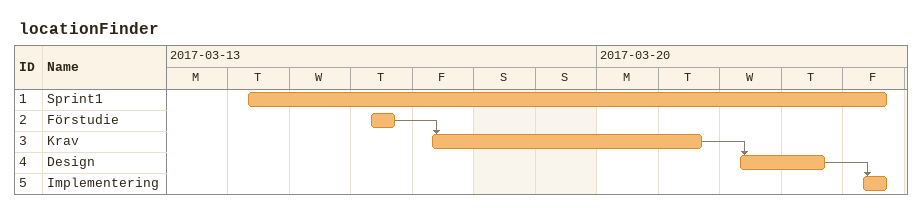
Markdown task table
locationFinder

| ID | Task | Start | Finish | Predecessors |
|---|---|---|---|---|
| 1 | Sprint1 | 2017-03-14 | 2017-03-24 |  |
| 2 | Förstudie | 2017-03-16 | 2017-03-16 |  |
| 3 | Krav | 2017-03-17 | 2017-03-21 | 2 |
| 4 | Design | 2017-03-22 | 2017-03-23 | 3 |
| 5 | Implementering | 2017-03-24 | 2017-03-24 | 4 |
